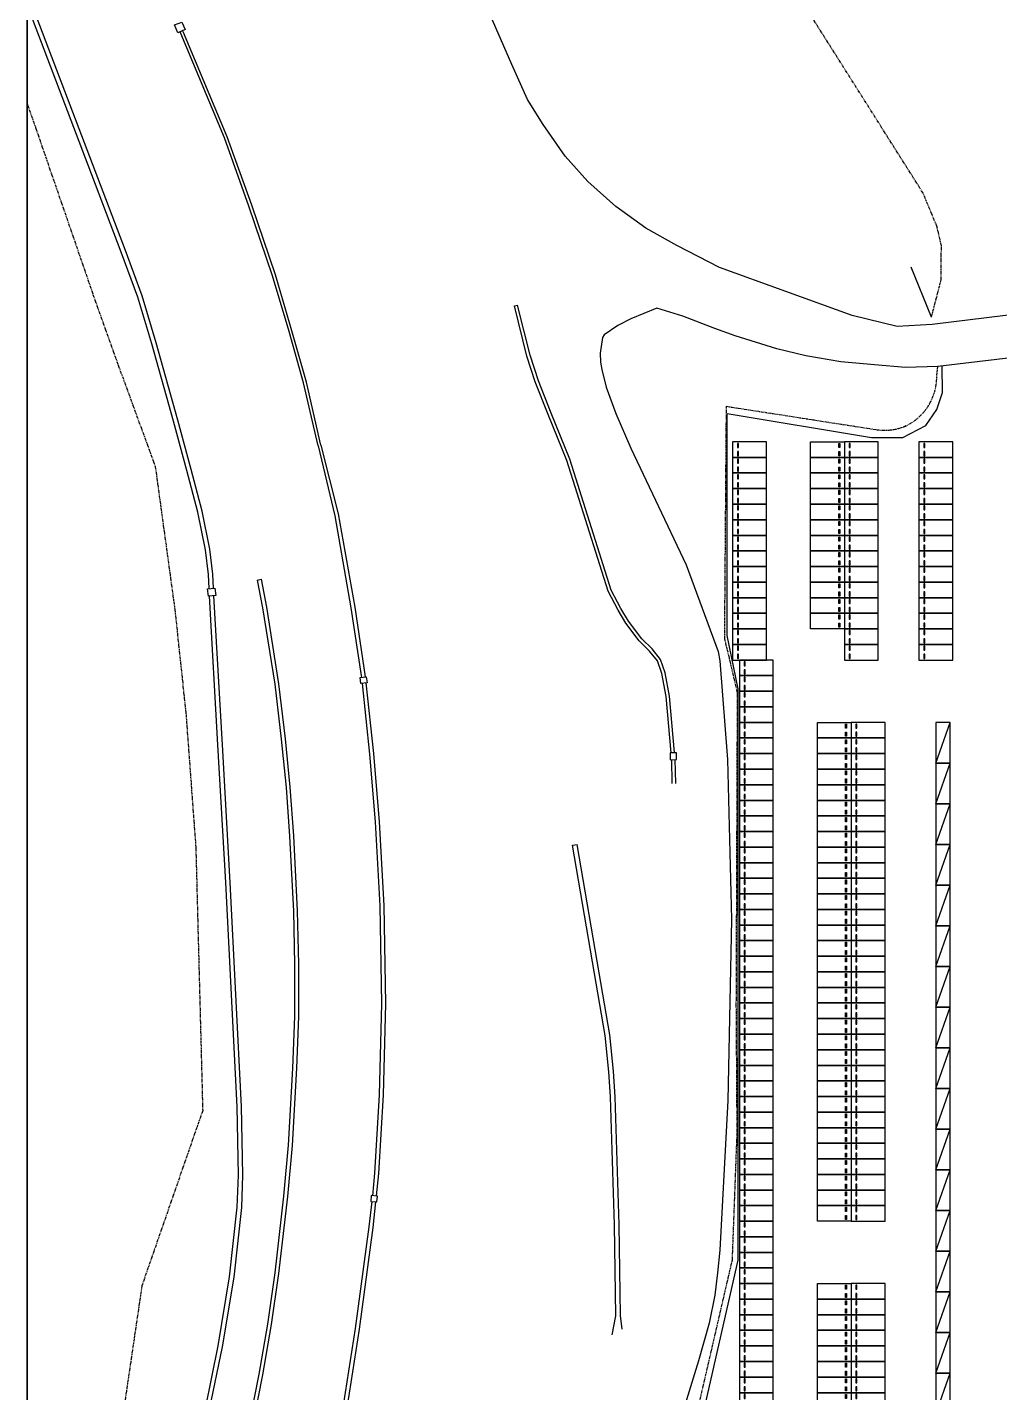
# Model space of a CAD drawing. Header units: millimetres. Extents: x -17369 to 294000, y -718917 to 220315.
# Drawn here: x 253797 to 255800, y 188273 to 191085 of the extents above; entities that cross this region are included whole.
import ezdxf
from ezdxf.xclip import XClip

# ---------------------------------------------------------------- set-up
doc = ezdxf.new("R2010")
doc.units = ezdxf.units.MM
doc.header["$LTSCALE"] = 350
doc.header["$XCLIPFRAME"] = 2
doc.linetypes.add('xref key map$0$PHANTOM2', pattern=[1.25, 0.625, -0.125, 0.125, -0.125, 0.125, -0.125])
doc.layers.add('xref key map$0$CTR', color=8, linetype='Continuous')
doc.layers.add('xref key map$0$PARK', color=8, linetype='Continuous')

# ---------------------------------------------------------------- blocks, each defined once
blk = doc.blocks.new('xref key map$0$주차구획2300x5000')
at = {"layer": 'xref key map$0$PARK'}
blk.add_lwpolyline([(0, 0), (2300, 0), (2300, 5000), (0, 5000)], close=True, dxfattribs=at)
at = {"layer": 'xref key map$0$PARK', "color": 8}
for points in [[(250, 700), (850, 700), (850, 850), (250, 850)], [(1450, 700), (2050, 700), (2050, 850), (1450, 850)]]:
    blk.add_lwpolyline(points, close=True, dxfattribs=at)
blk = doc.blocks.new('xref key map$0$주차구획2100x6000')
at = {"layer": 'xref key map$0$PARK', "color": 8}
blk.add_line((2100, 6000), (0, 0), dxfattribs=at)
at = {"layer": 'xref key map$0$PARK'}
blk.add_lwpolyline([(0, 0), (2100, 0), (2100, 6000), (0, 6000)], close=True, dxfattribs=at)
blk = doc.blocks.new('xref key map')
blk.add_lwpolyline([(0, 1551302), (2389260, 1551302), (2389260, 0), (0, 0)], close=True)
at = {"layer": 'xref key map$0$CTR', "linetype": 'xref key map$0$PHANTOM2', "ltscale": 2}
for p, q in [((132213, 1002123), (109363, 1038282)), ((0, 1015292), (1257, 1011682)), ((1257, 1011682), (9693, 987188)), ((134249, 997232), (132213, 1002123)), ((134908, 994373), (134249, 997232)), ((134880, 989351), (134908, 994373)), ((133453, 983852), (134880, 989351)), ((9693, 987188), (13427, 976725)), ((13427, 976725), (18881, 961817))]:
    blk.add_line(p, q, dxfattribs=at)
at = {"layer": 'xref key map$0$CTR'}
for p, q in [((9609, 1006475), (0, 1031734)), ((8998, 1006242), (0, 1029895)), ((13877, 993431), (8998, 1006242)), ((14489, 993660), (9609, 1006475)), ((16326, 986756), (13877, 993431)), ((16946, 986963), (14489, 993660)), ((18372, 979881), (16326, 986756)), ((19000, 980064), (16946, 986963)), ((21594, 968471), (18372, 979881)), ((22224, 968645), (19000, 980064)), ((135057, 972711), (135020, 976611)), ((134249, 970188), (135057, 972711)), ((103319, 936836), (103319, 969612)), ((103319, 969612), (124586, 966079)), ((132632, 967866), (134249, 970188)), ((23541, 961196), (21594, 968471)), ((24172, 961366), (22224, 968645)), ((129246, 966079), (132632, 967866)), ((124586, 966079), (129246, 966079)), ((104926, 929012), (103319, 936836)), ((104926, 844694), (104926, 929012)), ((89570, 777255), (104926, 844694))]:
    blk.add_line(p, q, dxfattribs=at)
for points in [[(798401, 1064020), (163228, 986375), (133553, 982753), (128363, 982442), (121767, 984082), (102182, 991175), (95877, 994426), (91305, 996972), (86855, 1000168), (82743, 1003822), (79397, 1007578), (76139, 1012238), (73837, 1015965), (71490, 1021101), (67970, 1029247)], [(21725, 1026945), (22814, 1027344), (23287, 1026289), (22235, 1025797), (21725, 1026945)], [(42908, 964857), (40777, 974118), (38629, 981709), (36206, 989930), (32716, 1000211), (29114, 1010269), (22647, 1025684), (22542, 1025941)], [(43322, 964953), (41189, 974224), (39037, 981828), (36611, 990059), (33117, 1000352), (29510, 1010424), (23040, 1025847), (22928, 1026122)], [(133453, 983852), (130445, 991203)], [(158421, 979406), (134366, 976533), (129638, 976424), (125017, 976780), (120055, 977238), (114896, 978130), (110644, 979159), (104498, 981080), (101455, 982146), (96756, 983964), (92933, 985172), (89093, 983595), (87165, 982623), (85164, 981237), (84873, 980821), (84566, 978515), (84614, 977203), (84798, 976131), (85448, 973495), (86840, 969626), (89096, 964496), (97221, 947267), (101971, 934512), (102215, 933100), (103359, 918555), (103942, 894946), (103394, 868256), (102193, 846157), (101883, 842832), (101472, 839503), (100658, 835393), (99066, 829823), (94899, 816255)], [(71883, 985498), (72361, 985617)], [(95050, 919533), (94276, 927856), (93673, 931239), (93027, 933097), (91846, 934566), (90329, 936060), (88339, 938684), (87185, 940581), (85727, 943379), (79614, 962698), (76875, 969467), (74962, 974288), (73724, 978079), (71883, 985498)], [(95540, 919578), (94764, 927923), (94151, 931364), (93464, 933340), (92212, 934897), (90700, 936386), (88746, 938962), (87614, 940823), (86183, 943569), (80078, 962865), (77332, 969651), (75425, 974456), (74198, 978215), (72361, 985617)], [(42908, 964857), (45408, 954530), (47740, 940938), (49276, 930944), (49305, 930681)], [(43322, 964953), (45894, 954798), (48326, 941034), (49867, 930748)], [(26832, 943774), (26730, 945872), (26279, 949488), (25176, 955075), (23541, 961196)], [(27480, 943839), (27375, 945931), (26918, 949591), (25807, 955222), (24172, 961366)], [(33924, 945038), (34736, 940965), (36524, 929657), (37487, 921559), (38213, 914446), (38719, 907271), (39283, 896204), (39447, 888364), (39450, 880640), (39165, 873023), (38514, 861654), (37831, 854133), (36525, 842808), (35459, 835259), (34171, 827875), (32223, 817879), (30408, 810060), (28678, 803063), (25822, 792907), (23590, 785514), (20345, 775187), (19511, 772844)], [(34507, 945151), (35287, 941062), (37078, 929734), (38043, 921621), (38771, 914494), (39277, 907304), (39842, 896224), (40006, 888370), (40009, 880630), (39723, 872997), (39072, 861613), (38388, 854075), (37080, 842737), (36012, 835172), (34721, 827774), (32770, 817762), (30951, 809930), (29219, 802920), (26359, 792750), (24124, 785349), (20875, 775010), (20104, 772843)], [(33924, 945038), (34507, 945151)], [(26574, 943748), (27669, 943857), (27815, 942760), (26726, 942658), (26574, 943748)], [(11801, 772863), (13806, 778500), (16733, 786669), (18947, 793310), (20484, 798686), (21853, 804438), (24143, 813686), (26284, 822794), (28170, 832032), (29867, 842253), (30996, 852505), (31177, 857247), (30964, 867323), (29311, 900401), (28144, 920702), (26914, 942676)], [(12487, 772862), (14415, 778283), (17345, 786458), (19565, 793119), (21110, 798523), (22482, 804286), (24772, 813535), (26916, 822656), (28806, 831915), (30508, 842165), (31642, 852458), (31824, 857242), (31611, 867346), (29957, 900436), (28790, 920739), (27536, 942734)], [(49133, 930660), (50018, 930765), (50139, 929879), (49244, 929780), (49133, 930660)], [(49415, 929799), (50518, 919369), (51365, 909346), (52021, 896990), (52259, 882527), (51925, 869107), (51250, 857541), (50935, 854204)], [(49989, 929861), (51109, 919425), (51957, 909386), (52614, 897010), (52853, 882524), (52518, 869082), (51842, 857492), (51493, 854166)], [(94866, 919526), (94883, 918537), (95800, 918586), (95801, 919557), (94866, 919526)], [(95193, 915043), (95104, 918549)], [(95562, 918574), (95673, 915028)], [(80470, 905908), (81154, 906025)], [(86315, 833666), (86845, 836481), (86643, 849889), (86060, 868773), (85834, 872495), (85279, 877838), (83708, 886980), (80470, 905908)], [(87798, 834523), (87538, 836530), (87337, 849904), (86753, 868804), (86526, 872551), (85967, 877932), (84392, 887097), (81154, 906025)], [(50761, 854216), (50688, 853361), (51585, 853290), (51665, 854154), (50761, 854216)], [(50838, 853349), (50409, 849591), (48409, 834601), (45923, 818870), (42782, 803085), (40237, 791711), (37700, 783305), (34151, 772808)], [(51398, 853293), (50998, 849520), (48996, 834515), (46507, 818765), (43363, 802962), (40811, 791560), (38265, 783124), (34777, 772806)]]:
    blk.add_lwpolyline(points, dxfattribs=at)
at = {"layer": 'xref key map$0$CTR', "linetype": 'xref key map$0$PHANTOM2', "ltscale": 2}
blk.add_lwpolyline([(88471, 772674), (88455, 777266), (104067, 844684), (104772, 863602), (104645, 882243), (104823, 928417), (102932, 936440), (103189, 970676), (125304, 967236, 0.1405589), (129681, 967786), (129364, 967650, 0.2783725), (134191, 974362), (134366, 976533)], format="xyb", dxfattribs=at)
blk.add_lwpolyline([(18881, 961817), (21773, 940688), (23425, 925206), (24872, 905529), (25887, 866762), (16914, 840921), (12341, 809827), (3344, 779765), (1093, 773978), (755, 772891)], dxfattribs=at)
at = {"layer": 'xref key map$0$PARK'}
for name, p, rotation in [('xref key map$0$주차구획2300x5000', (104105, 965436), 270), ('xref key map$0$주차구획2300x5000', (120605, 965436), 270), ('xref key map$0$주차구획2300x5000', (131605, 965436), 270), ('xref key map$0$주차구획2300x5000', (104105, 963136), 270), ('xref key map$0$주차구획2300x5000', (120605, 963136), 270), ('xref key map$0$주차구획2300x5000', (131605, 963136), 270), ('xref key map$0$주차구획2300x5000', (104105, 960836), 270), ('xref key map$0$주차구획2300x5000', (120605, 960836), 270), ('xref key map$0$주차구획2300x5000', (131605, 960836), 270), ('xref key map$0$주차구획2300x5000', (104105, 958536), 270), ('xref key map$0$주차구획2300x5000', (120605, 958536), 270), ('xref key map$0$주차구획2300x5000', (131605, 958536), 270), ('xref key map$0$주차구획2300x5000', (104105, 956236), 270), ('xref key map$0$주차구획2300x5000', (120605, 956236), 270), ('xref key map$0$주차구획2300x5000', (131605, 956236), 270), ('xref key map$0$주차구획2300x5000', (104105, 953936), 270), ('xref key map$0$주차구획2300x5000', (120605, 953936), 270), ('xref key map$0$주차구획2300x5000', (131605, 953936), 270), ('xref key map$0$주차구획2300x5000', (104105, 951636), 270), ('xref key map$0$주차구획2300x5000', (120605, 951636), 270), ('xref key map$0$주차구획2300x5000', (131605, 951636), 270), ('xref key map$0$주차구획2300x5000', (104105, 949336), 270), ('xref key map$0$주차구획2300x5000', (120605, 949336), 270), ('xref key map$0$주차구획2300x5000', (131605, 949336), 270), ('xref key map$0$주차구획2300x5000', (104105, 947036), 270), ('xref key map$0$주차구획2300x5000', (120605, 947036), 270), ('xref key map$0$주차구획2300x5000', (131605, 947036), 270), ('xref key map$0$주차구획2300x5000', (104105, 944736), 270), ('xref key map$0$주차구획2300x5000', (120605, 944736), 270), ('xref key map$0$주차구획2300x5000', (131605, 944736), 270), ('xref key map$0$주차구획2300x5000', (104105, 942436), 270), ('xref key map$0$주차구획2300x5000', (120605, 942436), 270), ('xref key map$0$주차구획2300x5000', (131605, 942436), 270), ('xref key map$0$주차구획2300x5000', (104105, 940136), 270), ('xref key map$0$주차구획2300x5000', (120605, 940136), 270), ('xref key map$0$주차구획2300x5000', (131605, 940136), 270), ('xref key map$0$주차구획2300x5000', (104105, 937836), 270), ('xref key map$0$주차구획2300x5000', (120605, 937836), 270), ('xref key map$0$주차구획2300x5000', (131605, 937836), 270), ('xref key map$0$주차구획2300x5000', (104105, 935536), 270), ('xref key map$0$주차구획2300x5000', (120605, 935536), 270), ('xref key map$0$주차구획2300x5000', (131605, 935536), 270), ('xref key map$0$주차구획2300x5000', (105105, 933236), 270), ('xref key map$0$주차구획2300x5000', (105105, 930936), 270), ('xref key map$0$주차구획2300x5000', (105105, 928636), 270), ('xref key map$0$주차구획2300x5000', (105105, 926336), 270), ('xref key map$0$주차구획2300x5000', (105105, 924036), 270), ('xref key map$0$주차구획2300x5000', (121605, 924036), 270), ('xref key map$0$주차구획2100x6000', (136205, 924036), 180), ('xref key map$0$주차구획2300x5000', (105105, 921736), 270), ('xref key map$0$주차구획2300x5000', (121605, 921736), 270), ('xref key map$0$주차구획2300x5000', (105105, 919436), 270), ('xref key map$0$주차구획2300x5000', (121605, 919436), 270), ('xref key map$0$주차구획2300x5000', (105105, 917136), 270), ('xref key map$0$주차구획2300x5000', (121605, 917136), 270), ('xref key map$0$주차구획2100x6000', (136205, 918036), 180), ('xref key map$0$주차구획2300x5000', (105105, 914836), 270), ('xref key map$0$주차구획2300x5000', (121605, 914836), 270), ('xref key map$0$주차구획2300x5000', (105105, 912536), 270), ('xref key map$0$주차구획2300x5000', (121605, 912536), 270), ('xref key map$0$주차구획2100x6000', (136205, 912036), 180), ('xref key map$0$주차구획2300x5000', (105105, 910236), 270), ('xref key map$0$주차구획2300x5000', (121605, 910236), 270), ('xref key map$0$주차구획2300x5000', (105105, 907936), 270), ('xref key map$0$주차구획2300x5000', (121605, 907936), 270), ('xref key map$0$주차구획2300x5000', (105105, 905636), 270), ('xref key map$0$주차구획2300x5000', (121605, 905636), 270), ('xref key map$0$주차구획2100x6000', (136205, 906036), 180), ('xref key map$0$주차구획2300x5000', (105105, 903336), 270), ('xref key map$0$주차구획2300x5000', (121605, 903336), 270), ('xref key map$0$주차구획2300x5000', (105105, 901036), 270), ('xref key map$0$주차구획2300x5000', (121605, 901036), 270), ('xref key map$0$주차구획2300x5000', (105105, 898736), 270), ('xref key map$0$주차구획2300x5000', (121605, 898736), 270), ('xref key map$0$주차구획2100x6000', (136205, 900036), 180), ('xref key map$0$주차구획2300x5000', (105105, 896436), 270), ('xref key map$0$주차구획2300x5000', (121605, 896436), 270), ('xref key map$0$주차구획2300x5000', (105105, 894136), 270), ('xref key map$0$주차구획2300x5000', (121605, 894136), 270), ('xref key map$0$주차구획2100x6000', (136205, 894036), 180), ('xref key map$0$주차구획2300x5000', (105105, 891836), 270), ('xref key map$0$주차구획2300x5000', (121605, 891836), 270), ('xref key map$0$주차구획2300x5000', (105105, 889536), 270), ('xref key map$0$주차구획2300x5000', (121605, 889536), 270), ('xref key map$0$주차구획2300x5000', (105105, 887236), 270), ('xref key map$0$주차구획2300x5000', (121605, 887236), 270), ('xref key map$0$주차구획2100x6000', (136205, 888036), 180), ('xref key map$0$주차구획2300x5000', (105105, 884936), 270), ('xref key map$0$주차구획2300x5000', (121605, 884936), 270), ('xref key map$0$주차구획2300x5000', (105105, 882636), 270), ('xref key map$0$주차구획2300x5000', (121605, 882636), 270), ('xref key map$0$주차구획2100x6000', (136205, 882036), 180), ('xref key map$0$주차구획2300x5000', (105105, 880336), 270), ('xref key map$0$주차구획2300x5000', (121605, 880336), 270), ('xref key map$0$주차구획2300x5000', (105105, 878036), 270), ('xref key map$0$주차구획2300x5000', (121605, 878036), 270), ('xref key map$0$주차구획2300x5000', (105105, 875736), 270), ('xref key map$0$주차구획2300x5000', (121605, 875736), 270), ('xref key map$0$주차구획2100x6000', (136205, 876036), 180), ('xref key map$0$주차구획2300x5000', (105105, 873436), 270), ('xref key map$0$주차구획2300x5000', (121605, 873436), 270), ('xref key map$0$주차구획2300x5000', (105105, 871136), 270), ('xref key map$0$주차구획2300x5000', (121605, 871136), 270), ('xref key map$0$주차구획2300x5000', (105105, 868836), 270), ('xref key map$0$주차구획2300x5000', (121605, 868836), 270), ('xref key map$0$주차구획2100x6000', (136205, 870036), 180), ('xref key map$0$주차구획2300x5000', (105105, 866536), 270), ('xref key map$0$주차구획2300x5000', (121605, 866536), 270), ('xref key map$0$주차구획2300x5000', (105105, 864236), 270), ('xref key map$0$주차구획2300x5000', (121605, 864236), 270), ('xref key map$0$주차구획2100x6000', (136205, 864036), 180), ('xref key map$0$주차구획2300x5000', (105105, 861936), 270), ('xref key map$0$주차구획2300x5000', (121605, 861936), 270), ('xref key map$0$주차구획2300x5000', (105105, 859636), 270), ('xref key map$0$주차구획2300x5000', (121605, 859636), 270), ('xref key map$0$주차구획2300x5000', (105105, 857336), 270), ('xref key map$0$주차구획2300x5000', (121605, 857336), 270), ('xref key map$0$주차구획2100x6000', (136205, 858036), 180), ('xref key map$0$주차구획2300x5000', (105105, 855036), 270), ('xref key map$0$주차구획2300x5000', (121605, 855036), 270), ('xref key map$0$주차구획2300x5000', (105105, 852736), 270), ('xref key map$0$주차구획2300x5000', (121605, 852736), 270), ('xref key map$0$주차구획2300x5000', (105105, 850436), 270), ('xref key map$0$주차구획2100x6000', (136205, 852036), 180), ('xref key map$0$주차구획2300x5000', (105105, 848136), 270), ('xref key map$0$주차구획2300x5000', (105105, 845836), 270), ('xref key map$0$주차구획2100x6000', (136205, 846036), 180), ('xref key map$0$주차구획2300x5000', (105105, 843536), 270), ('xref key map$0$주차구획2300x5000', (105105, 841236), 270), ('xref key map$0$주차구획2300x5000', (121605, 841236), 270), ('xref key map$0$주차구획2300x5000', (105105, 838936), 270), ('xref key map$0$주차구획2300x5000', (121605, 838936), 270), ('xref key map$0$주차구획2100x6000', (136205, 840036), 180), ('xref key map$0$주차구획2300x5000', (105105, 836636), 270), ('xref key map$0$주차구획2300x5000', (121605, 836636), 270), ('xref key map$0$주차구획2300x5000', (105105, 834336), 270), ('xref key map$0$주차구획2300x5000', (121605, 834336), 270), ('xref key map$0$주차구획2100x6000', (136205, 834036), 180), ('xref key map$0$주차구획2300x5000', (105105, 832036), 270), ('xref key map$0$주차구획2300x5000', (121605, 832036), 270), ('xref key map$0$주차구획2300x5000', (105105, 829736), 270), ('xref key map$0$주차구획2300x5000', (121605, 829736), 270), ('xref key map$0$주차구획2100x6000', (136205, 828036), 180), ('xref key map$0$주차구획2300x5000', (105105, 827436), 270), ('xref key map$0$주차구획2300x5000', (121605, 827436), 270), ('xref key map$0$주차구획2300x5000', (105105, 825136), 270), ('xref key map$0$주차구획2300x5000', (121605, 825136), 270)]:
    blk.add_blockref(name, p, dxfattribs=dict(at, rotation=rotation))
at = {"layer": 'xref key map$0$PARK', "xscale": -1.000000000000001, "rotation": 90}
for p in [(120605, 965436), (120605, 963136), (120605, 960836), (120605, 958536), (120605, 956236), (120605, 953936), (120605, 951636), (120605, 949336), (120605, 947036), (120605, 944736), (120605, 942436), (120605, 940136), (121605, 924036), (121605, 921736), (121605, 919436), (121605, 917136), (121605, 914836), (121605, 912536), (121605, 910236), (121605, 907936), (121605, 905636), (121605, 903336), (121605, 901036), (121605, 898736), (121605, 896436), (121605, 894136), (121605, 891836), (121605, 889536), (121605, 887236), (121605, 884936), (121605, 882636), (121605, 880336), (121605, 878036), (121605, 875736), (121605, 873436), (121605, 871136), (121605, 868836), (121605, 866536), (121605, 864236), (121605, 861936), (121605, 859636), (121605, 857336), (121605, 855036), (121605, 852736), (121605, 841236), (121605, 838936), (121605, 836636), (121605, 834336), (121605, 832036), (121605, 829736), (121605, 827436), (121605, 825136)]:
    blk.add_blockref('xref key map$0$주차구획2300x5000', p, dxfattribs=at)

msp = doc.modelspace()

# ---------------------------------------------------------------- block references
ref = msp.add_blockref('xref key map', (253797.2, 176755.9), dxfattribs=dict(xscale=0.01395821451102549, yscale=0.01395821451102549, zscale=0.01395821451102549))
XClip(ref).set_block_clipping_path([(-0.0000000075, 167165.6021255665), (2389260.125662934, 1718467.6565462798)])

# ---------------------------------------------------------------- next in the draw order: linework, layer by layer
msp.add_lwpolyline([(253797.2, 200742.6), (253797.2, 19757.4)])

doc.saveas('drawing.dxf')
